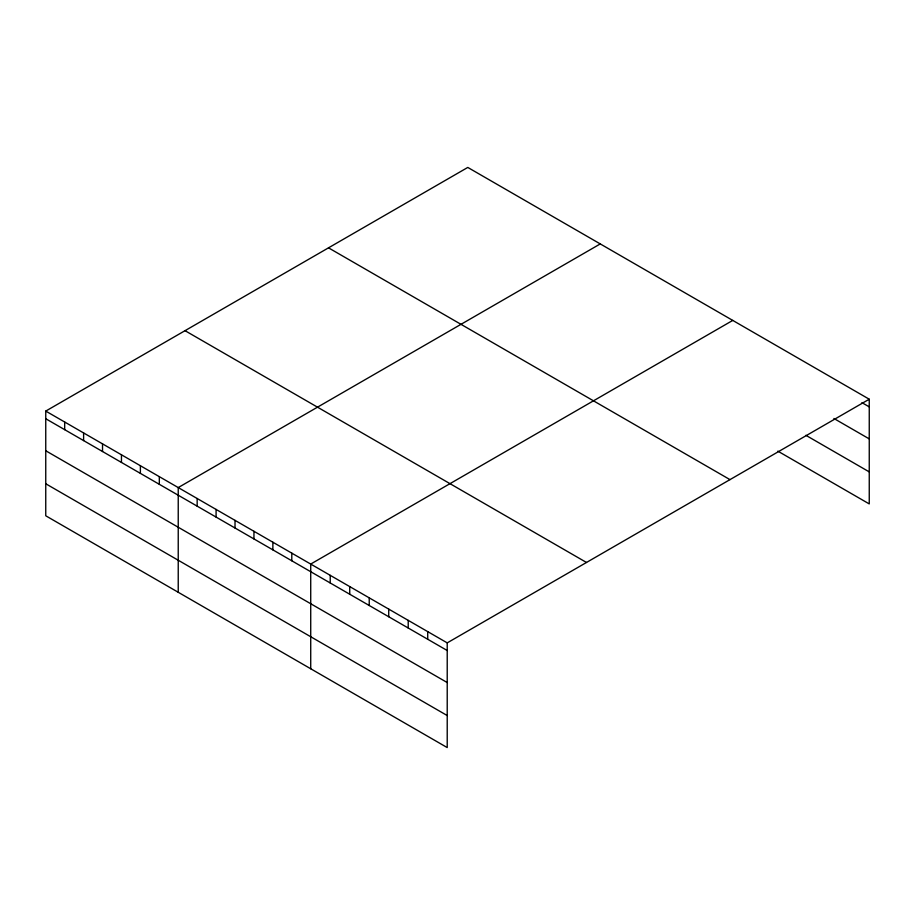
<?xml version="1.0" encoding="UTF-8"?>
<svg xmlns="http://www.w3.org/2000/svg" width="915" height="915" viewBox="0 0 915 915"><rect width="100%" height="100%" fill="white"/><g stroke="black" fill="none" stroke-linecap="round" stroke-linejoin="round"><path stroke-width="1.37" d="M45.75 411.087L447.218 642.879L447.218 747.566L45.75 515.785L45.75 411.087L467.782 167.434L869.25 399.215L869.25 503.913L777.842 451.141M600.263 243.916L178.231 487.581L178.231 592.268M732.755 320.41L310.723 564.063L310.723 668.762M447.218 642.879L869.25 399.215M861.941 402.646L869.25 406.866M833.908 418.487L869.25 438.891M805.875 435.3L869.25 471.888M328.508 247.839L729.976 479.62M185.024 330.681L586.492 562.473M45.75 418.738L447.218 650.519M45.75 450.763L447.218 682.544M45.75 483.76L447.218 715.541M427.717 631.613L427.717 639.265M408.216 620.359L408.216 628.01M388.726 609.104L388.726 616.744M369.225 597.838L369.225 605.49M349.724 586.584L349.724 594.235M330.224 575.329L330.224 582.981M291.793 553.14L291.793 560.792M272.864 542.218L272.864 549.858M253.947 531.283L253.947 538.935M235.018 520.361L235.018 528.012M216.089 509.426L216.089 517.078M197.16 498.503L197.16 506.155M159.313 476.646L159.313 484.298M140.384 465.724L140.384 473.375M121.455 454.801L121.455 462.441M102.526 443.866L102.526 451.518M83.608 432.944L83.608 440.595M64.679 422.009L64.679 429.661"/></g></svg>
